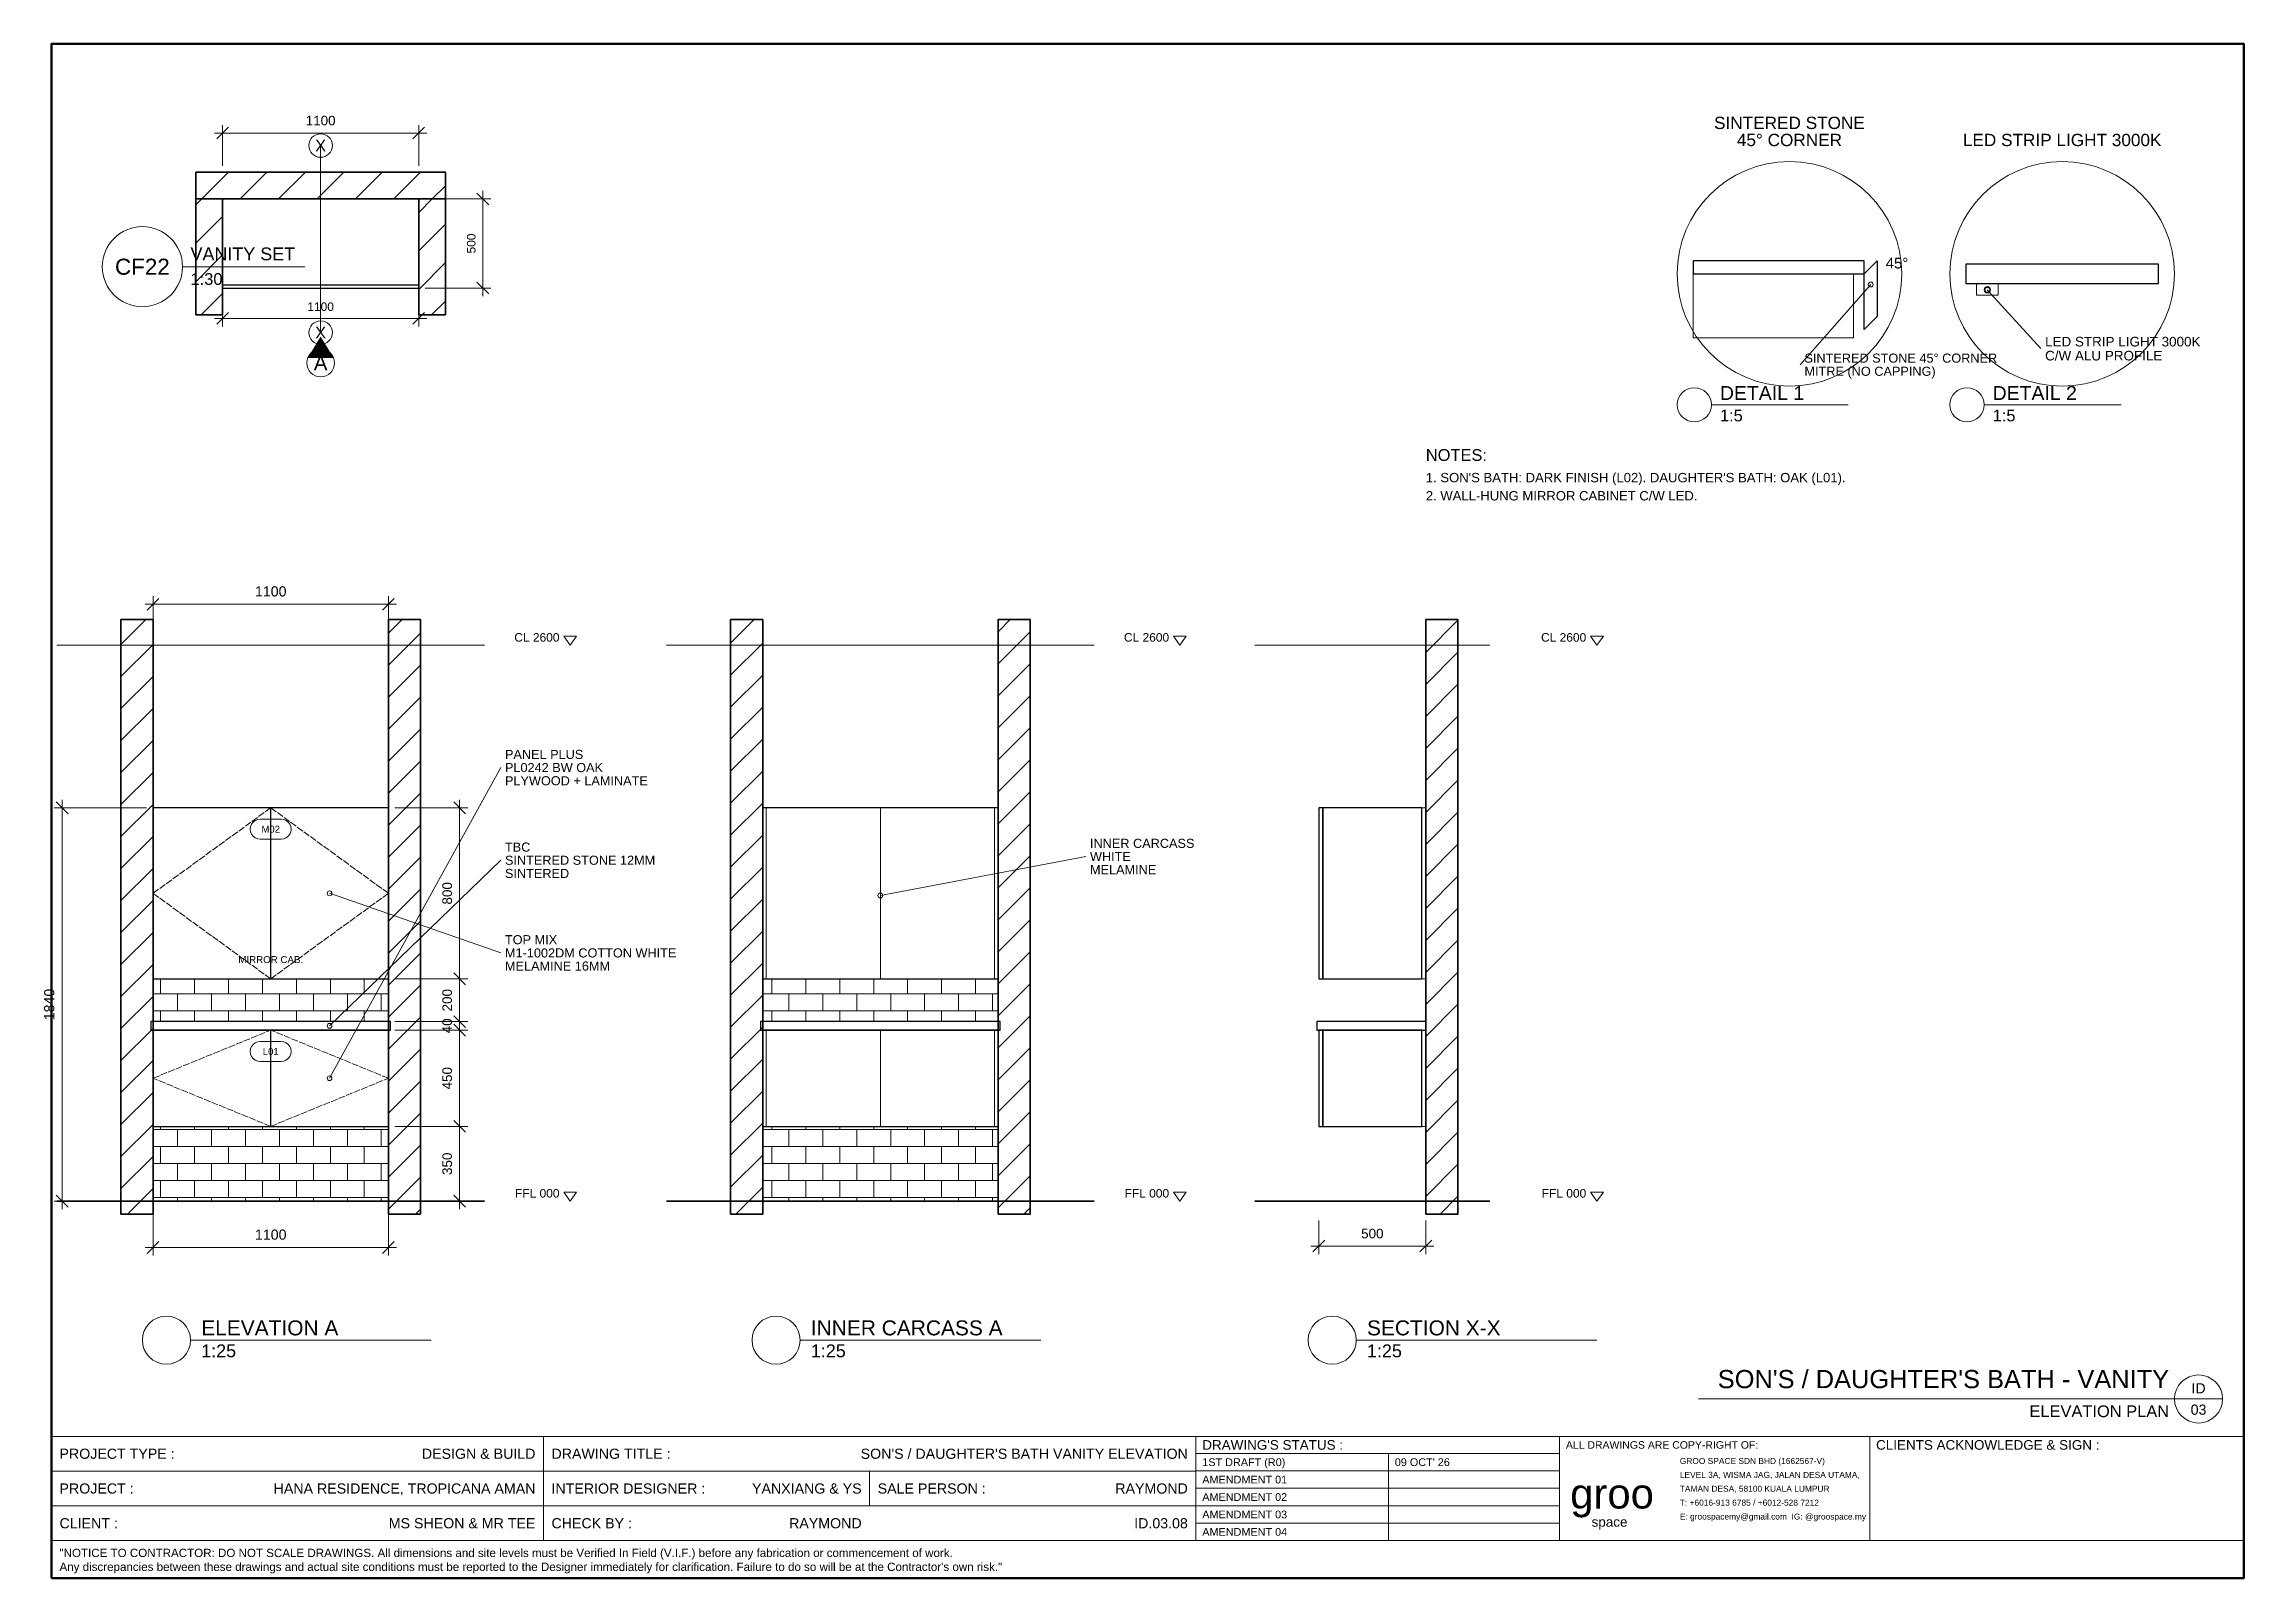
# Model space of a CAD drawing. Header units: millimetres. Extents: x 4 to 415, y 5 to 292.
import ezdxf
from ezdxf.enums import TextEntityAlignment as Align

# ---------------------------------------------------------------- set-up
doc = ezdxf.new("R2010")
doc.units = ezdxf.units.MM
doc.linetypes.add('DASHED', pattern=[1.524, 1.27, -0.254])
for name, color, linetype, lineweight in [('0-SHEET', 7, 'CONTINUOUS', 50), ('0-TITLE', 7, 'CONTINUOUS', 18), ('0-TITLE-TXT', 7, 'CONTINUOUS', 13), ('A-WALL', 250, 'CONTINUOUS', 35), ('I-CEIL', 7, 'CONTINUOUS', 18), ('I-DIM', 5, 'CONTINUOUS', 13), ('I-JOIN', 6, 'CONTINUOUS', 25), ('I-JOIN-ELEV', 7, 'CONTINUOUS', 25), ('I-JOIN-HATCH', 8, 'CONTINUOUS', 9), ('I-JOIN-HIDDEN', 6, 'DASHED', 13), ('I-JOIN-THIN', 7, 'CONTINUOUS', 13), ('I-LITE', 1, 'CONTINUOUS', 18), ('I-NOTE', 1, 'CONTINUOUS', 13), ('I-SYMB', 6, 'CONTINUOUS', 18), ('I-TAG', 5, 'CONTINUOUS', 13), ('I-TEXT', 7, 'CONTINUOUS', 13)]:
    doc.layers.add(name, color=color, linetype=linetype, lineweight=lineweight)
doc.styles.get("Standard").update_dxf_attribs({"font": 'arial.ttf'})

msp = doc.modelspace()

# ---------------------------------------------------------------- hatches: boundary and pattern name
at = {"layer": 'I-JOIN-HATCH'}
h = msp.add_hatch(dxfattribs=at)
h.set_pattern_fill('ANSI31', scale=1.6)
h.paths.add_polyline_path([(32, 263), (78.67, 263), (78.67, 268), (32, 268)])
h = msp.add_hatch(dxfattribs=at)
h.set_pattern_fill('ANSI31', scale=1.6)
h.paths.add_polyline_path([(32, 241.33), (37, 241.33), (37, 263), (32, 263)])
h = msp.add_hatch(dxfattribs=at)
h.set_pattern_fill('ANSI31', scale=1.6)
h.paths.add_polyline_path([(73.67, 241.33), (78.67, 241.33), (78.67, 263), (73.67, 263)])
h = msp.add_hatch(dxfattribs=at)
h.set_pattern_fill('ANSI31', scale=1.33333)
h.paths.add_polyline_path([(18, 73.1), (24, 73.1), (24, 184.3), (18, 184.3)])
h = msp.add_hatch(dxfattribs=at)
h.set_pattern_fill('ANSI31', scale=1.33333)
h.paths.add_polyline_path([(68, 73.1), (74, 73.1), (74, 184.3), (68, 184.3)])
h = msp.add_hatch(dxfattribs=at)
h.set_pattern_fill('ANSI31', scale=1.33333)
h.paths.add_polyline_path([(132, 73.1), (138, 73.1), (138, 184.3), (132, 184.3)])
h = msp.add_hatch(dxfattribs=at)
h.set_pattern_fill('ANSI31', scale=1.33333)
h.paths.add_polyline_path([(182, 73.1), (188, 73.1), (188, 184.3), (182, 184.3)])
h = msp.add_hatch(dxfattribs=at)
h.set_pattern_fill('ANSI31', scale=1.33333)
h.paths.add_polyline_path([(262, 73.1), (268, 73.1), (268, 184.3), (262, 184.3)])
h = msp.add_hatch(dxfattribs=at)
h.set_pattern_fill('BRICK', scale=0.5)
h.paths.add_polyline_path([(24, 109.1), (68, 109.1), (68, 117.1), (24, 117.1)])
h = msp.add_hatch(dxfattribs=at)
h.set_pattern_fill('BRICK', scale=0.5)
h.paths.add_polyline_path([(138, 109.1), (182, 109.1), (182, 117.1), (138, 117.1)])
h = msp.add_hatch(dxfattribs=at)
h.set_pattern_fill('BRICK', scale=0.5)
h.paths.add_polyline_path([(24, 75.5), (68, 75.5), (68, 89.5), (24, 89.5)])
h = msp.add_hatch(dxfattribs=at)
h.set_pattern_fill('BRICK', scale=0.5)
h.paths.add_polyline_path([(138, 75.5), (182, 75.5), (182, 89.5), (138, 89.5)])
at = {"layer": 'I-SYMB'}
h = msp.add_hatch(color=6, dxfattribs=at)
h.dxf.hatch_style = 1
h.paths.add_polyline_path([(55.33, 237.27), (52.91, 233.28), (57.76, 233.28)])

# ---------------------------------------------------------------- linework, layer by layer
at = {"layer": '0-SHEET'}
msp.add_lwpolyline([(5, 5), (415, 5), (415, 292), (5, 292)], close=True, dxfattribs=at)
at = {"layer": '0-TITLE'}
for p, q in [((5, 31.5), (415, 31.5)), ((97, 12), (97, 31.5)), ((219, 12), (219, 31.5)), ((287, 12), (287, 31.5)), ((345, 12), (345, 31.5)), ((5, 25), (219, 25)), ((158, 18.5), (158, 25)), ((219, 28.3), (287, 28.3)), ((219, 25.04), (287, 25.04)), ((255, 12), (255, 28.3)), ((219, 21.78), (287, 21.78)), ((5, 18.5), (219, 18.5)), ((219, 18.52), (287, 18.52)), ((219, 15.26), (287, 15.26)), ((5, 12), (415, 12))]:
    msp.add_line(p, q, dxfattribs=at)
at = {"layer": 'A-WALL'}
for p, q in [((6, 75.5), (86, 75.5)), ((120, 75.5), (200, 75.5)), ((230, 75.5), (274, 75.5))]:
    msp.add_line(p, q, dxfattribs=at)
for points in [[(32, 263), (78.67, 263), (78.67, 268), (32, 268)], [(32, 241.33), (37, 241.33), (37, 263), (32, 263)], [(73.67, 241.33), (78.67, 241.33), (78.67, 263), (73.67, 263)], [(18, 73.1), (24, 73.1), (24, 184.3), (18, 184.3)], [(68, 73.1), (74, 73.1), (74, 184.3), (68, 184.3)], [(132, 73.1), (138, 73.1), (138, 184.3), (132, 184.3)], [(182, 73.1), (188, 73.1), (188, 184.3), (182, 184.3)], [(262, 73.1), (268, 73.1), (268, 184.3), (262, 184.3)]]:
    msp.add_lwpolyline(points, close=True, dxfattribs=at)
at = {"layer": 'I-CEIL'}
for p, q in [((6, 179.5), (86, 179.5)), ((120, 179.5), (200, 179.5)), ((230, 179.5), (274, 179.5))]:
    msp.add_line(p, q, dxfattribs=at)
at = {"layer": 'I-DIM'}
for p, q in [((35.9, 274.23), (38.1, 276.43)), ((37, 269.2), (37, 276.83)), ((72.57, 274.23), (74.77, 276.43)), ((73.67, 269.2), (73.67, 276.83)), ((35.5, 275.33), (75.17, 275.33)), ((86.77, 261.9), (84.57, 264.1)), ((85.67, 244.83), (85.67, 264.5)), ((74.87, 263), (87.17, 263)), ((86.77, 245.23), (84.57, 247.43)), ((37, 245.13), (37, 239.17)), ((73.67, 245.13), (73.67, 239.17)), ((74.87, 246.33), (87.17, 246.33)), ((35.5, 240.67), (75.17, 240.67)), ((35.9, 239.57), (38.1, 241.77)), ((72.57, 239.57), (74.77, 241.77)), ((22.5, 187.17), (69.5, 187.17)), ((22.9, 186.07), (25.1, 188.27)), ((24, 180.7), (24, 188.67)), ((66.9, 186.07), (69.1, 188.27)), ((68, 180.7), (68, 188.67)), ((22.8, 149.1), (5.5, 149.1)), ((8.1, 148), (5.9, 150.2)), ((7, 74), (7, 150.6)), ((69.2, 149.1), (82.83, 149.1)), ((82.43, 148), (80.23, 150.2)), ((81.33, 115.6), (81.33, 150.6)), ((69.2, 117.1), (82.83, 117.1)), ((69.2, 117.1), (82.83, 117.1)), ((82.43, 116), (80.23, 118.2)), ((82.43, 116), (80.23, 118.2)), ((81.33, 107.6), (81.33, 118.6)), ((69.2, 109.1), (82.83, 109.1)), ((69.2, 109.1), (82.83, 109.1)), ((69.2, 107.5), (82.83, 107.5)), ((69.2, 107.5), (82.83, 107.5)), ((82.43, 108), (80.23, 110.2)), ((82.43, 108), (80.23, 110.2)), ((82.43, 106.4), (80.23, 108.6)), ((82.43, 106.4), (80.23, 108.6)), ((81.33, 106), (81.33, 110.6)), ((81.33, 88), (81.33, 109)), ((82.43, 88.4), (80.23, 90.6)), ((82.43, 88.4), (80.23, 90.6)), ((81.33, 74), (81.33, 91)), ((69.2, 89.5), (82.83, 89.5)), ((69.2, 89.5), (82.83, 89.5)), ((22.8, 75.5), (5.5, 75.5)), ((8.1, 74.4), (5.9, 76.6)), ((24, 74.3), (24, 65.33)), ((68, 74.3), (68, 65.33)), ((69.2, 75.5), (82.83, 75.5)), ((82.43, 74.4), (80.23, 76.6)), ((242, 71.9), (242, 65.6)), ((262, 71.9), (262, 65.6)), ((22.5, 66.83), (69.5, 66.83)), ((22.9, 65.73), (25.1, 67.93)), ((66.9, 65.73), (69.1, 67.93)), ((240.5, 67.1), (263.5, 67.1)), ((240.9, 66), (243.1, 68.2)), ((260.9, 66), (263.1, 68.2))]:
    msp.add_line(p, q, dxfattribs=at)
at = {"layer": 'I-JOIN'}
for p, q in [((37, 246.33), (37, 263)), ((37, 246.93), (73.67, 246.93))]:
    msp.add_line(p, q, dxfattribs=at)
msp.add_lwpolyline([(37, 246.33), (73.67, 246.33), (73.67, 263), (37, 263)], close=True, dxfattribs=at)
at = {"layer": 'I-JOIN-ELEV'}
for p, q in [((46, 117.1), (46, 149.1)), ((46, 89.5), (46, 107.5))]:
    msp.add_line(p, q, dxfattribs=at)
for points in [[(312, 249), (344, 249), (344, 251.4), (312, 251.4)], [(363, 247.2), (399, 247.2), (399, 250.8), (363, 250.8)], [(24, 117.1), (68, 117.1), (68, 149.1), (24, 149.1)], [(24, 75.5), (68, 75.5), (68, 149.1), (24, 149.1)], [(138, 117.1), (182, 117.1), (182, 149.1), (138, 149.1)], [(138, 75.5), (182, 75.5), (182, 149.1), (138, 149.1)], [(242, 117.1), (242.72, 117.1), (242.72, 149.1), (242, 149.1)], [(242.72, 117.1), (261.28, 117.1), (261.28, 149.1), (242.72, 149.1)], [(23.6, 107.5), (68.4, 107.5), (68.4, 109.1), (23.6, 109.1)], [(24, 89.5), (68, 89.5), (68, 107.5), (24, 107.5)], [(137.6, 107.5), (182.4, 107.5), (182.4, 109.1), (137.6, 109.1)], [(138, 89.5), (182, 89.5), (182, 107.5), (138, 107.5)], [(241.6, 107.5), (262, 107.5), (262, 109.1), (241.6, 109.1)], [(242, 89.5), (242.72, 89.5), (242.72, 107.5), (242, 107.5)], [(242.72, 89.5), (261.28, 89.5), (261.28, 107.5), (242.72, 107.5)]]:
    msp.add_lwpolyline(points, close=True, dxfattribs=at)
msp.add_lwpolyline([(344, 249), (346.4, 251.4), (346.4, 241), (344, 238.6), (344, 249)], dxfattribs=at)
at = {"layer": 'I-JOIN-HIDDEN'}
for points in [[(46, 117.1), (24, 133.1), (46, 149.1)], [(46, 117.1), (68, 133.1), (46, 149.1)], [(46, 89.5), (24, 98.5), (46, 107.5)], [(46, 89.5), (68, 98.5), (46, 107.5)]]:
    msp.add_lwpolyline(points, dxfattribs=at)
at = {"layer": 'I-JOIN-THIN'}
for p, q in [((138.64, 117.1), (138.64, 149.1)), ((160, 117.1), (160, 149.1)), ((181.36, 117.1), (181.36, 149.1)), ((138.64, 89.5), (138.64, 107.5)), ((160, 89.5), (160, 107.5)), ((181.36, 89.5), (181.36, 107.5))]:
    msp.add_line(p, q, dxfattribs=at)
for points in [[(312, 237), (342, 237), (342, 249), (312, 249)], [(261.28, 117.1), (262, 117.1), (262, 149.1), (261.28, 149.1)], [(261.28, 89.5), (262, 89.5), (262, 107.5), (261.28, 107.5)]]:
    msp.add_lwpolyline(points, close=True, dxfattribs=at)
at = {"layer": 'I-LITE', "color": 1}
msp.add_lwpolyline([(365, 245), (369, 245), (369, 247.2), (365, 247.2)], close=True, dxfattribs=at)
msp.add_circle((367, 246), 0.6, dxfattribs=at)
at = {"layer": 'I-NOTE', "color": 1}
for p, q in [((345.2, 247), (332, 232)), ((367, 246), (377, 235)), ((315.4, 224.5), (341, 224.5)), ((366.4, 224.5), (392, 224.5))]:
    msp.add_line(p, q, dxfattribs=at)
at = {"layer": 'I-NOTE', "color": 7}
for p, q in [((57, 98.5), (89, 156.62)), ((160, 132.7), (198.4, 139.98)), ((57, 108.3), (89, 139.29)), ((57, 133.1), (89, 121.95))]:
    msp.add_line(p, q, dxfattribs=at)
at = {"layer": 'I-NOTE', "color": 1}
for points in [[(102, 179.5), (100.8, 181.18), (103.2, 181.18)], [(216, 179.5), (214.8, 181.18), (217.2, 181.18)], [(294, 179.5), (292.8, 181.18), (295.2, 181.18)], [(102, 75.5), (100.8, 77.18), (103.2, 77.18)], [(216, 75.5), (214.8, 77.18), (217.2, 77.18)], [(294, 75.5), (292.8, 77.18), (295.2, 77.18)]]:
    msp.add_lwpolyline(points, close=True, dxfattribs=at)
for centre, radius in [((330, 249), 21), ((381, 249), 21), ((345.2, 247), 0.45), ((367, 246), 0.45), ((312.2, 224.5), 3.2), ((363.2, 224.5), 3.2)]:
    msp.add_circle(centre, radius, dxfattribs=at)
at = {"layer": 'I-NOTE', "color": 7}
for centre in [(57, 133.1), (160, 132.7), (57, 108.3), (57, 98.5)]:
    msp.add_circle(centre, 0.45, dxfattribs=at)
at = {"layer": 'I-SYMB', "color": 6}
msp.add_line((55.33, 238), (55.33, 273), dxfattribs=at)
for centre, radius in [((55.33, 273), 2.2), ((55.33, 238), 2.2), ((55.33, 232.33), 2.6)]:
    msp.add_circle(centre, radius, dxfattribs=at)
at = {"layer": 'I-TAG'}
for points in [[(44.05, 146.98), (43.56, 146.91), (43.11, 146.72), (42.72, 146.43), (42.43, 146.04), (42.24, 145.59), (42.17, 145.1), (42.24, 144.61), (42.43, 144.16), (42.72, 143.77), (43.11, 143.48), (43.56, 143.29), (44.05, 143.23), (47.95, 143.23), (48.44, 143.29), (48.89, 143.48), (49.28, 143.77), (49.57, 144.16), (49.76, 144.61), (49.83, 145.1), (49.76, 145.59), (49.57, 146.04), (49.28, 146.43), (48.89, 146.72), (48.44, 146.91), (47.95, 146.98)], [(44.05, 105.38), (43.56, 105.31), (43.11, 105.12), (42.72, 104.83), (42.43, 104.44), (42.24, 103.99), (42.17, 103.5), (42.24, 103.01), (42.43, 102.56), (42.72, 102.17), (43.11, 101.88), (43.56, 101.69), (44.05, 101.62), (47.95, 101.62), (48.44, 101.69), (48.89, 101.88), (49.28, 102.17), (49.57, 102.56), (49.76, 103.01), (49.83, 103.5), (49.76, 103.99), (49.57, 104.44), (49.28, 104.83), (48.89, 105.12), (48.44, 105.31), (47.95, 105.38)]]:
    msp.add_lwpolyline(points, close=True, dxfattribs=at)
at = {"layer": 'I-TEXT'}
for p, q in [((29.5, 250.33), (52.4, 250.33)), ((31, 49.5), (76, 49.5)), ((145, 49.5), (190, 49.5)), ((249, 49.5), (294, 49.5)), ((313, 38.5), (402, 38.5)), ((402, 38.5), (411, 38.5))]:
    msp.add_line(p, q, dxfattribs=at)
for centre, radius in [((22, 250.33), 7.5), ((26.5, 49.5), 4.5), ((140.5, 49.5), 4.5), ((244.5, 49.5), 4.5), ((406.5, 38.5), 4.5)]:
    msp.add_circle(centre, radius, dxfattribs=at)

# ---------------------------------------------------------------- texts
at = {"layer": '0-TITLE-TXT'}
for s, height, p in [('PROJECT TYPE :', 1.9, (6.5, 28.25)), ('DRAWING TITLE :', 1.9, (98.5, 28.25)), ("DRAWING'S STATUS :", 1.8, (220.2, 29.9)), ('ALL DRAWINGS ARE COPY-RIGHT OF:', 1.4, (288.2, 29.9)), ('CLIENTS ACKNOWLEDGE & SIGN :', 1.8, (346.2, 29.9)), ('1ST DRAFT (R0)', 1.45, (220.2, 26.67)), ("09 OCT' 26", 1.45, (256.2, 26.67)), ('GROO SPACE SDN BHD (1662567-V)', 1.12, (309.5, 26.9)), ('LEVEL 3A, WISMA JAG, JALAN DESA UTAMA,', 1.12, (309.5, 24.3)), ('PROJECT :', 1.9, (6.5, 21.75)), ('INTERIOR DESIGNER :', 1.9, (98.5, 21.75)), ('SALE PERSON :', 1.9, (159.5, 21.75)), ('AMENDMENT 01', 1.45, (220.2, 23.41)), ('AMENDMENT 02', 1.45, (220.2, 20.15)), ('TAMAN DESA, 58100 KUALA LUMPUR', 1.12, (309.5, 21.7)), ('AMENDMENT 03', 1.45, (220.2, 16.89)), ('T: +6016-913 6785 / +6012-528 7212', 1.12, (309.5, 19.1)), ('E: groospacemy@gmail.com  IG: @groospace.my', 1.12, (309.5, 16.5)), ('CLIENT :', 1.9, (6.5, 15.25)), ('CHECK BY :', 1.9, (98.5, 15.25)), ('AMENDMENT 04', 1.45, (220.2, 13.63)), ('"NOTICE TO CONTRACTOR: DO NOT SCALE DRAWINGS. All dimensions and site levels must be Verified In Field (V.I.F.) before any fabrication or commencement of work.', 1.55, (6.5, 9.7)), ('Any discrepancies between these drawings and actual site conditions must be reported to the Designer immediately for clarification. Failure to do so will be at the Contractor\'s own risk."', 1.55, (6.5, 7.1))]:
    msp.add_text(s, height=height, dxfattribs=at).set_placement(p, align=Align.MIDDLE_LEFT)
for s, p in [('DESIGN & BUILD', (95.5, 28.25)), ("SON'S / DAUGHTER'S BATH VANITY ELEVATION", (217.5, 28.25)), ('HANA RESIDENCE, TROPICANA AMAN', (95.5, 21.75)), ('YANXIANG & YS', (156.5, 21.75)), ('RAYMOND', (217.5, 21.75)), ('MS SHEON & MR TEE', (95.5, 15.25)), ('RAYMOND', (156.5, 15.25)), ('ID.03.08', (217.5, 15.25))]:
    msp.add_text(s, height=1.9, dxfattribs=at).set_placement(p, align=Align.MIDDLE_RIGHT)
for s, height, p in [('groo', 5.6, (289, 18)), ('space', 1.8, (293, 14.6))]:
    msp.add_text(s, height=height, dxfattribs=at).set_placement(p)
at = {"layer": 'I-DIM'}
for s, height, p in [('1100', 1.8, (55.33, 276.23)), ('1100', 1.6, (55.33, 241.57)), ('1100', 1.9, (46, 188.07)), ('1100', 1.9, (46, 67.73)), ('500', 1.8, (252, 68))]:
    msp.add_text(s, height=height, dxfattribs=at).set_placement(p, align=Align.BOTTOM_CENTER)
for s, height, p in [('500', 1.6, (84.77, 254.67)), ('800', 1.8, (80.43, 133.1)), ('1840', 1.9, (6.1, 112.3)), ('200', 1.8, (80.43, 113.1)), ('40', 1.8, (80.43, 108.3)), ('450', 1.8, (80.43, 98.5)), ('350', 1.8, (80.43, 82.5))]:
    msp.add_text(s, height=height, rotation=90, dxfattribs=at).set_placement(p, align=Align.BOTTOM_CENTER)
at = {"layer": 'I-NOTE', "color": 1}
for s, p in [('SINTERED STONE', (330, 275.4)), ('45° CORNER', (330, 272.2)), ('LED STRIP LIGHT 3000K', (381, 272.2))]:
    msp.add_text(s, height=2.3, dxfattribs=at).set_placement(p, align=Align.BOTTOM_CENTER)
for s, height, p in [('45°', 2, (348, 250)), ('DETAIL 1', 2.6, (317, 225.4)), ('DETAIL 2', 2.6, (368, 225.4)), ('1:5', 2.2, (317, 221.4)), ('1:5', 2.2, (368, 221.4)), ('NOTES:', 2.2, (262, 214)), ("1. SON'S BATH: DARK FINISH (L02). DAUGHTER'S BATH: OAK (L01).", 1.75, (262, 210)), ('2. WALL-HUNG MIRROR CABINET C/W LED.', 1.75, (262, 206.6))]:
    msp.add_text(s, height=height, dxfattribs=at).set_placement(p)
for s, height, p in [('C/W ALU PROFILE', 1.8, (377.8, 233.69)), ('LED STRIP LIGHT 3000K', 1.8, (377.8, 236.31)), ('SINTERED STONE 45° CORNER', 1.7, (332.8, 233.23)), ('MITRE (NO CAPPING)', 1.7, (332.8, 230.77)), ('PLYWOOD + LAMINATE', 1.7, (89.8, 154.16)), ('SINTERED', 1.7, (89.8, 136.82)), ('MELAMINE', 1.7, (199.2, 137.52)), ('MELAMINE 16MM', 1.7, (89.8, 119.49))]:
    msp.add_text(s, height=height, dxfattribs=at).set_placement(p, align=Align.MIDDLE_LEFT)
at = {"layer": 'I-NOTE', "color": 7}
for s, p in [('PANEL PLUS', (89.8, 159.09)), ('PL0242 BW OAK', (89.8, 156.62)), ('TBC', (89.8, 141.75)), ('SINTERED STONE 12MM', (89.8, 139.29)), ('WHITE', (199.2, 139.98)), ('INNER CARCASS', (199.2, 142.45)), ('TOP MIX', (89.8, 124.42)), ('M1-1002DM COTTON WHITE', (89.8, 121.95))]:
    msp.add_text(s, height=1.7, dxfattribs=at).set_placement(p, align=Align.MIDDLE_LEFT)
at = {"layer": 'I-SYMB', "color": 6}
for s, height, p in [('X', 2.2, (55.33, 273)), ('X', 2.2, (55.33, 238)), ('A', 2.73, (55.33, 232.33))]:
    msp.add_text(s, height=height, dxfattribs=at).set_placement(p, align=Align.MIDDLE_CENTER)
at = {"layer": 'I-TAG'}
for s, p in [('M02', (46, 145.1)), ('L01', (46, 103.5))]:
    msp.add_text(s, height=1.275, dxfattribs=at).set_placement(p, align=Align.MIDDLE_CENTER)
at = {"layer": 'I-TEXT'}
for s, height, p in [('CF22', 3, (22, 250.33)), ('MIRROR CAB.', 1.3, (46, 120.7)), ('ID', 1.9, (406.5, 40.5)), ('03', 1.9, (406.5, 36.5))]:
    msp.add_text(s, height=height, dxfattribs=at).set_placement(p, align=Align.MIDDLE_CENTER)
for s, height, p in [('VANITY SET', 2.4, (31, 251.53)), ('1:30', 2.2, (31, 246.93)), ('ELEVATION A', 2.8, (33, 50.4)), ('INNER CARCASS A', 2.8, (147, 50.4)), ('SECTION X-X', 2.8, (251, 50.4)), ('1:25', 2.4, (33, 46.3)), ('1:25', 2.4, (147, 46.3)), ('1:25', 2.4, (251, 46.3))]:
    msp.add_text(s, height=height, dxfattribs=at).set_placement(p)
for s, height, p in [('CL 2600', 1.6, (100, 179.7)), ('CL 2600', 1.6, (214, 179.7)), ('CL 2600', 1.6, (292, 179.7)), ('FFL 000', 1.6, (100, 75.7)), ('FFL 000', 1.6, (214, 75.7)), ('FFL 000', 1.6, (292, 75.7)), ("SON'S / DAUGHTER'S BATH - VANITY", 3.4, (401, 39.5))]:
    msp.add_text(s, height=height, dxfattribs=at).set_placement(p, align=Align.BOTTOM_RIGHT)
msp.add_text('ELEVATION PLAN', height=2.2, dxfattribs=at).set_placement((401, 37.3), align=Align.TOP_RIGHT)

doc.saveas('drawing.dxf')
